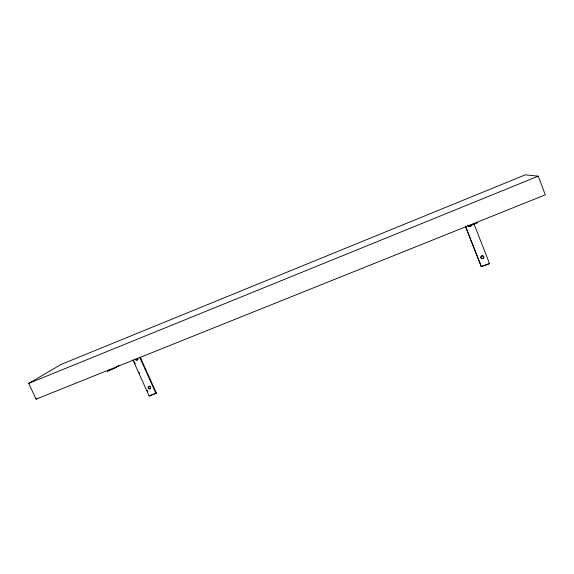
<?xml version="1.0" encoding="UTF-8"?>
<svg xmlns="http://www.w3.org/2000/svg" width="574" height="574" viewBox="0 0 574 574"><rect width="100%" height="100%" fill="white"/><g stroke="black" fill="none" stroke-linecap="round" stroke-linejoin="round"><path stroke-width="0.86" d="M132.852 359.848L149.175 396.067L156.365 393.068L140.293 357.301M149.175 396.067L156.365 393.068M119.026 365.308L114.764 368.314L107.438 371.256L109.612 369.728M36.076 399.152L545.3 194.844L538.225 176.168L525.303 174.848L61.174 364.39L28.7 383.389L36.076 399.152L37.554 398.205M28.7 383.389L538.225 176.168M477.683 222.784L468.75 226.364L467.566 225.159M481.263 266.587L489.529 263.595L481.263 266.587L465.378 226.127M139.654 357.114L155.977 393.427M134.23 361.649L135.321 364.081M138.98 372.189L139.704 373.81M147.016 390.033L147.748 391.655M465.693 226.766L481.385 266.767M473.808 223.394L489.529 263.595M481.414 256.076A1.457 1.399 -21.3 0 1 483.681 256.901A1.457 1.399 -21.3 0 1 481.902 258.573A1.457 1.399 -21.3 0 1 481.141 256.334M471.161 224.685A1.464 1.413 -28.4 0 1 470.135 226.608A1.464 1.413 -28.4 0 1 468.355 225.417M471.125 225.309A1.464 1.413 -28.4 0 1 468.779 226.249M150.618 388.404A1.292 1.205 45.5 0 1 148.587 387.515A1.292 1.205 45.5 0 1 150.245 386.252M137.423 358.212A1.299 1.213 49 0 1 136.999 360.142A1.299 1.213 49 0 1 135.234 359.094M138.061 359.166A1.299 1.213 49 0 1 135.751 359.109M481.787 258.659A1.457 1.399 -21.3 0 0 483.832 257.181A1.457 1.399 -21.3 0 0 481.543 256.234A1.457 1.399 -21.3 0 0 481.787 258.659M148.185 387.866A1.292 1.205 45.5 0 0 150.223 388.756A1.292 1.205 45.5 0 0 149.85 386.596A1.292 1.205 45.5 0 0 148.185 387.866"/></g></svg>
